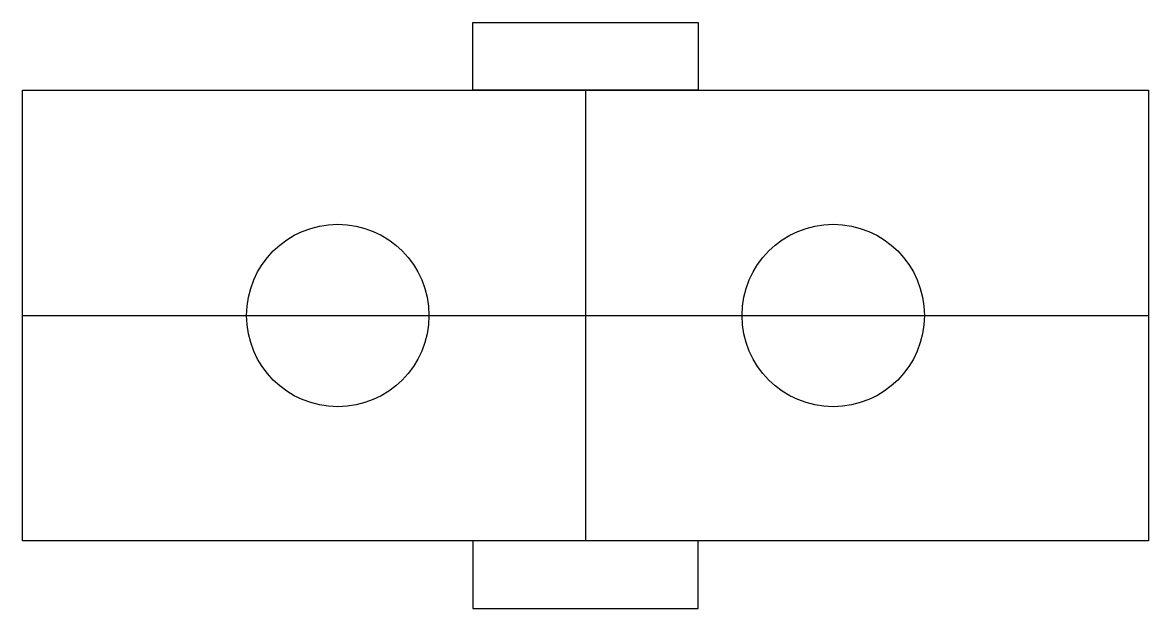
# Model space of a CAD drawing. Header units: millimetres. Extents: x 0 to 50, y -3 to 23.
import ezdxf

# ---------------------------------------------------------------- set-up
doc = ezdxf.new("R2010")
doc.units = ezdxf.units.MM
doc.layers.get('0').update_dxf_attribs({"linetype": 'CONTINUOUS'})

msp = doc.modelspace()

# ---------------------------------------------------------------- linework, layer by layer
for p, q in [((25, 20), (25, 0)), ((0, 10), (50, 10))]:
    msp.add_line(p, q)
for points in [[(30, 20), (20, 20), (20, 23), (30, 23)], [(50, 0), (0, 0), (0, 20), (50, 20)], [(30, 0), (20, 0), (20, -3), (30, -3)]]:
    msp.add_lwpolyline(points, close=True)
for centre in [(14, 10), (36, 10)]:
    msp.add_circle(centre, 4.05)

doc.saveas('drawing.dxf')
